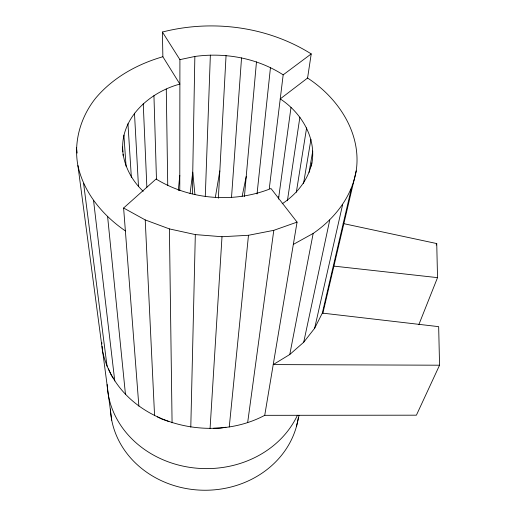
<?xml version="1.0" encoding="UTF-8"?>
<svg xmlns="http://www.w3.org/2000/svg" width="516" height="516" viewBox="0 0 516 516"><rect width="100%" height="100%" fill="white"/><g stroke="black" fill="none" stroke-linecap="round" stroke-linejoin="round"><path stroke-width="0.77" d="M179.774 190.636L179.91 59.643L162.411 32.031C212.276 19.292 267.436 26.393 311.225 53.909L307.575 78.039L280.24 98.898C302.021 113.159 317.675 139.61 311.283 166.081M192.358 193.874L194.855 56.463C225.234 52.271 257.271 58.089 283.174 74.846L311.225 53.909M190.791 427.145L195.319 234.587L169.409 228.91L145.222 219.926L123.614 208.006L156.077 179.02C190.107 199.898 233.987 203.394 270.997 188.521L297.061 222.119L264.734 415.328C206.323 446.54 117.248 420.295 102.491 350.841L77.897 165.539C73.44 141.623 80.657 116.829 95.789 98.001C113.107 77.477 137.308 64.126 162.869 56.734L162.411 32.031M205.284 196.506L210.36 55.096M322.771 313.683L356.201 170.912C361.813 133.231 338.154 97.892 307.575 78.039M218.358 198.234L226.053 55.567M210.07 428.538L222.003 236.734L248.48 235.283L273.796 230.33L297.061 222.119M231.497 197.583L241.546 57.844M244.423 196.551L256.471 61.881M178.291 190.494L179.794 175.356M229.252 426.958L248.48 235.283M257.026 193.997L270.461 67.59M122.873 151.827C119.68 118.17 149.795 92.087 179.884 84.095L162.869 56.734M269.275 188.63L283.174 74.846M190.082 193.694L192.752 172.15L194.925 194.526M247.674 422.494L273.796 230.33M278.485 199.105L290.998 107.438M287.418 200.718L299.88 117.171M296.339 192.249L306.607 127.858M303.511 183.722L310.954 139.243M215.404 196.996L219.829 170.925M309.058 172.409L312.741 151.033M289.779 354.498L303.711 342.243L314.637 328.279L322.319 313.096L438.665 326.647L439.555 365.205L273.222 364.586L289.779 354.498L313.18 233.425C334.562 218.739 351.744 196.931 356.201 170.912M242.159 196.209L246.209 176.595M303.711 342.243L329.737 220.048M314.637 328.279L342.579 204.8M322.319 313.096L351.435 188.237M296.455 426.455L299.028 415.47M278.44 198.279L278.808 196.712M311.832 162.908C308.207 180.032 296.59 194.3 282.181 203.781M436.181 245.061L436.742 243.565L343.185 223.538M418.811 324.712L437.529 277.64L436.742 243.565M439.555 365.205L416.406 415.187L264.734 415.328M293.327 244.41L313.18 233.425M179.91 59.643L194.855 56.463M225.95 427.235L220.113 428.087L213.514 428.254M195.319 234.587L222.003 236.734M333.981 266.121L437.529 277.64M168.88 421.52L162.043 419.153L157.432 416.883M77.897 165.539C83.85 192.9 102.703 215.34 125.375 230.91M143.209 191.294C131.045 179.807 122.898 163.92 122.524 147.021M113.539 378.609L111.179 374.951L108.45 368.921M111.727 420.166L102.678 351.48M76.445 147.486L77.181 153.078M83.618 183.502L107.057 366.263M93.59 200.788L114.765 380.95M107.631 216.791L125.465 394.398M101.755 342.43L101.891 343.953M102.091 346.236L102.491 350.841M123.614 208.006L138.869 406.131M123.047 154.232L123.163 155.832M123.898 135.095L126.065 166.255M127.942 123.705L131.367 177.549M134.47 113.159L138.462 186.166M145.222 219.926L154.574 415.728M143.235 103.729L146.867 187.276M153.942 95.628L156.471 179.407M166.275 89.036L167.745 185.579M169.409 228.91L172.08 422.817M297.41 415.264A98.846 86.752 1.5 0 1 188.701 467.193A98.846 86.752 1.5 0 1 107.154 384.549M298.3 417.915A94.441 84.243 0.9 0 1 200.111 490.129A94.441 84.243 0.9 0 1 110.392 409.033"/></g></svg>
